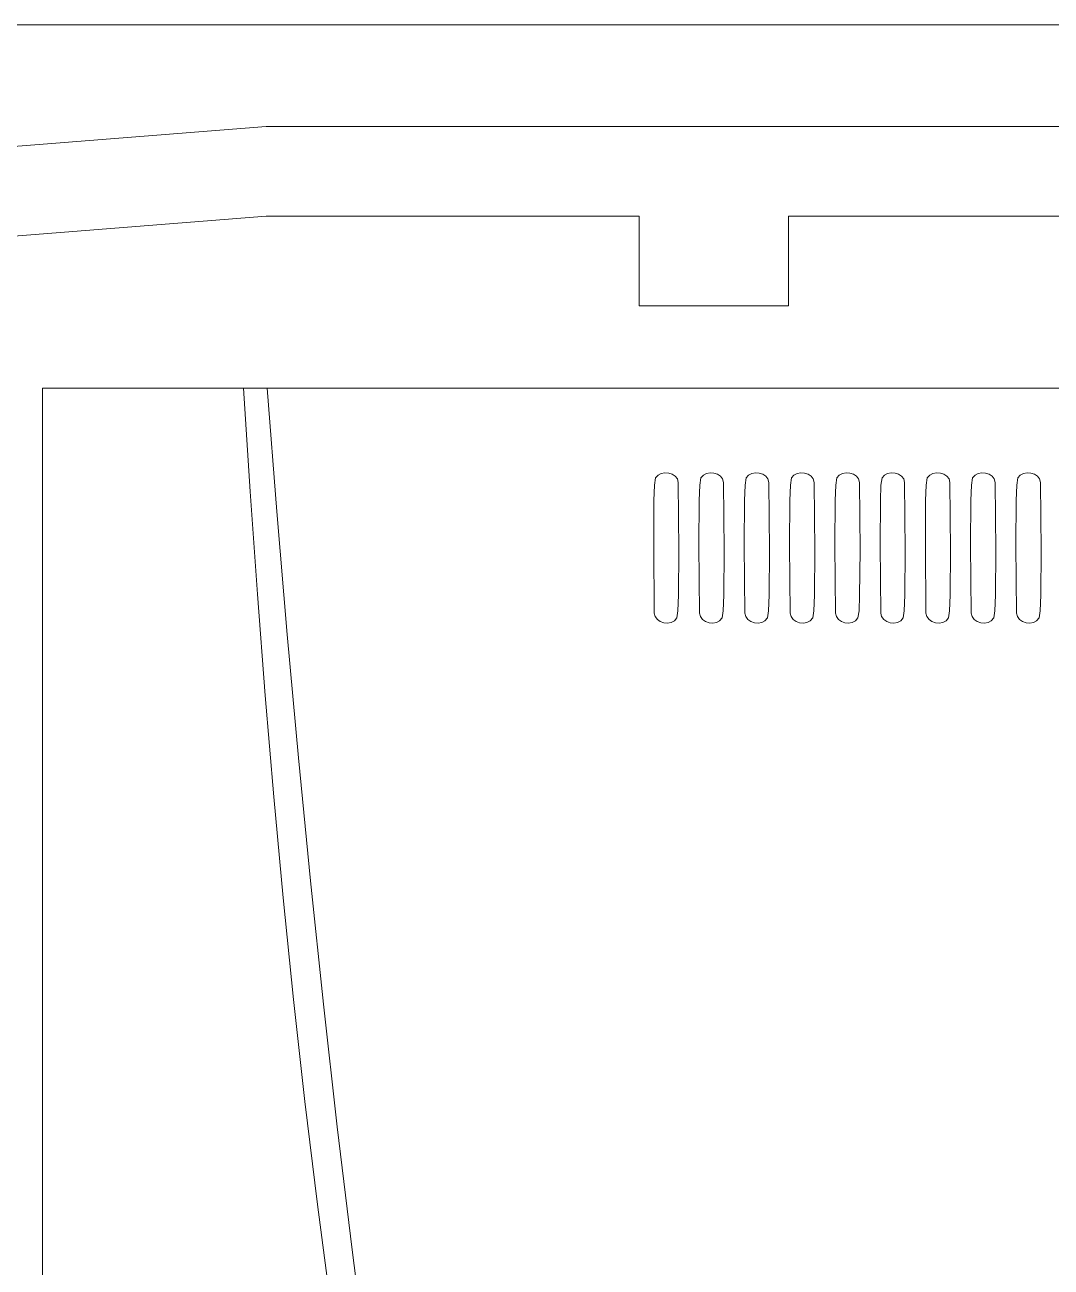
# Model space of a CAD drawing. Header units: centimetres. Extents: x -55 to 59, y -21 to 8.
# Drawn here: x -52.095 to -48.656, y 4.155 to 8.317 of the extents above; entities that cross this region are included whole.
import ezdxf

# ---------------------------------------------------------------- set-up
doc = ezdxf.new("R2010")
doc.units = ezdxf.units.CM
doc.header["$MEASUREMENT"] = 0
doc.layers.add('Camada 1', color=7, linetype='Continuous')

msp = doc.modelspace()

# ---------------------------------------------------------------- linework, layer by layer
at = {"layer": 'Camada 1', "color": 1, "lineweight": 0}
msp.add_lwpolyline([(-54.58141, -21.38276), (-33.58141, -21.38276), (-33.58141, 8.31724), (-54.58141, 8.31724), (-54.58141, -21.38276)], close=True, dxfattribs=at)
at = {"layer": 'Camada 1', "color": 3, "lineweight": 9}
for points, knots in [([(-38.30711, 7.58528), (-38.30711, 7.58528), (-38.32704, 7.28569), (-38.32704, 7.28569), (-38.32704, 7.28569), (-38.32704, 7.28569), (-38.82637, 7.31889), (-38.82637, 7.31889), (-38.82637, 7.31889), (-38.82637, 7.31889), (-38.80646, 7.61849), (-38.80646, 7.61849), (-38.80646, 7.61849), (-38.80646, 7.61849), (-39.67619, 7.67635), (-39.67619, 7.67635), (-39.67619, 7.67635), (-39.67619, 7.67635), (-40.9197, 7.67635), (-40.9197, 7.67635), (-40.9197, 7.67635), (-40.9197, 7.67635), (-40.9197, 7.37607), (-40.9197, 7.37607), (-40.9197, 7.37607), (-40.9197, 7.37607), (-41.42014, 7.37607), (-41.42014, 7.37607), (-41.42014, 7.37607), (-41.42014, 7.37607), (-41.42014, 7.67635), (-41.42014, 7.67635), (-41.42014, 7.67635), (-41.42014, 7.67635), (-49.53611, 7.67635), (-49.53611, 7.67635), (-49.53611, 7.67635), (-49.53611, 7.67635), (-49.53611, 7.37607), (-49.53611, 7.37607), (-49.53611, 7.37607), (-49.53611, 7.37607), (-50.03655, 7.37607), (-50.03655, 7.37607), (-50.03655, 7.37607), (-50.03655, 7.37607), (-50.03655, 7.67635), (-50.03655, 7.67635), (-50.03655, 7.67635), (-50.03655, 7.67635), (-51.28663, 7.67635), (-51.28663, 7.67635), (-51.28663, 7.67635), (-51.28663, 7.67635), (-52.28755, 7.5968), (-52.28755, 7.5968), (-52.28755, 7.5968), (-52.28755, 7.5968), (-52.26376, 7.29749), (-52.26376, 7.29749), (-52.26376, 7.29749), (-52.26376, 7.29749), (-52.76263, 7.25786), (-52.76263, 7.25786), (-52.76263, 7.25786), (-52.76263, 7.25786), (-52.78642, 7.55719), (-52.78642, 7.55719), (-52.78642, 7.55719), (-52.78642, 7.55719), (-53.28845, 7.51729), (-53.28845, 7.51729), (-53.28845, 7.51729), (-53.28845, 7.51729), (-53.28845, 7.81755), (-53.28845, 7.81755), (-53.28845, 7.81755), (-53.28845, 7.81755), (-51.28663, 7.97662), (-51.28663, 7.97662), (-51.28663, 7.97662), (-51.28663, 7.97662), (-39.67619, 7.97662), (-39.67619, 7.97662), (-39.67619, 7.97662), (-39.67619, 7.97662), (-37.67438, 7.84347), (-37.67438, 7.84347), (-37.67438, 7.84347), (-37.67438, 7.84347), (-37.67438, 7.5432), (-37.67438, 7.5432), (-37.67438, 7.5432), (-37.67438, 7.5432), (-38.30711, 7.58528), (-38.30711, 7.58528)], [0, 0, 0, 0, 0.04, 0.04, 0.04, 0.04, 0.08, 0.08, 0.08, 0.08, 0.12, 0.12, 0.12, 0.12, 0.16, 0.16, 0.16, 0.16, 0.2, 0.2, 0.2, 0.2, 0.24, 0.24, 0.24, 0.24, 0.28, 0.28, 0.28, 0.28, 0.32, 0.32, 0.32, 0.32, 0.36, 0.36, 0.36, 0.36, 0.4, 0.4, 0.4, 0.4, 0.44, 0.44, 0.44, 0.44, 0.48, 0.48, 0.48, 0.48, 0.52, 0.52, 0.52, 0.52, 0.56, 0.56, 0.56, 0.56, 0.6, 0.6, 0.6, 0.6, 0.64, 0.64, 0.64, 0.64, 0.68, 0.68, 0.68, 0.68, 0.72, 0.72, 0.72, 0.72, 0.76, 0.76, 0.76, 0.76, 0.8, 0.8, 0.8, 0.8, 0.84, 0.84, 0.84, 0.84, 0.88, 0.88, 0.88, 0.88, 0.92, 0.92, 0.92, 0.92, 1, 1, 1, 1]), ([(-42.72721, 0.44313), (-42.72721, 0.44313), (-42.72721, 7.09738), (-42.72721, 7.09738), (-42.72721, 7.09738), (-42.72721, 7.09738), (-43.40026, 7.1001), (-43.40026, 7.1001), (-43.40026, 7.1001), (-43.40026, 7.1001), (-52.0356, 7.1001), (-52.0356, 7.1001), (-52.0356, 7.1001), (-52.0356, 7.1001), (-52.0356, 0.46847), (-52.0356, 0.46847), (-52.0356, 0.46847), (-52.0356, 0.46847), (-51.74761, 0.4294), (-51.74761, 0.4294), (-51.74761, 0.4294), (-51.74761, 0.4294), (-51.45908, 0.39271), (-51.45908, 0.39271), (-51.45908, 0.39271), (-51.45908, 0.39271), (-51.17003, 0.35841), (-51.17003, 0.35841), (-51.17003, 0.35841), (-51.17003, 0.35841), (-50.8805, 0.32652), (-50.8805, 0.32652), (-50.8805, 0.32652), (-50.8805, 0.32652), (-50.59053, 0.29705), (-50.59053, 0.29705), (-50.59053, 0.29705), (-50.59053, 0.29705), (-50.30015, 0.26999), (-50.30015, 0.26999), (-50.30015, 0.26999), (-50.30015, 0.26999), (-50.0094, 0.24536), (-50.0094, 0.24536), (-50.0094, 0.24536), (-50.0094, 0.24536), (-49.71832, 0.22317), (-49.71832, 0.22317), (-49.71832, 0.22317), (-49.71832, 0.22317), (-49.42695, 0.20343), (-49.42695, 0.20343), (-49.42695, 0.20343), (-49.42695, 0.20343), (-49.13531, 0.18613), (-49.13531, 0.18613), (-49.13531, 0.18613), (-49.13531, 0.18613), (-48.84345, 0.1713), (-48.84345, 0.1713), (-48.84345, 0.1713), (-48.84345, 0.1713), (-48.5514, 0.15894), (-48.5514, 0.15894), (-48.5514, 0.15894), (-48.5514, 0.15894), (-48.2592, 0.14906), (-48.2592, 0.14906), (-48.2592, 0.14906), (-48.2592, 0.14906), (-47.96688, 0.14166), (-47.96688, 0.14166), (-47.96688, 0.14166), (-47.96688, 0.14166), (-47.67449, 0.13676), (-47.67449, 0.13676), (-47.67449, 0.13676), (-47.67449, 0.13676), (-47.38206, 0.13437), (-47.38206, 0.13437), (-47.38206, 0.13437), (-47.38206, 0.13437), (-47.08962, 0.13448), (-47.08962, 0.13448), (-47.08962, 0.13448), (-47.08962, 0.13448), (-46.79721, 0.13711), (-46.79721, 0.13711), (-46.79721, 0.13711), (-46.79721, 0.13711), (-46.50487, 0.14227), (-46.50487, 0.14227), (-46.50487, 0.14227), (-46.50487, 0.14227), (-46.21263, 0.14997), (-46.21263, 0.14997), (-46.21263, 0.14997), (-46.21263, 0.14997), (-45.92054, 0.16021), (-45.92054, 0.16021), (-45.92054, 0.16021), (-45.92054, 0.16021), (-45.62862, 0.173), (-45.62862, 0.173), (-45.62862, 0.173), (-45.62862, 0.173), (-45.33692, 0.18835), (-45.33692, 0.18835), (-45.33692, 0.18835), (-45.33692, 0.18835), (-45.04546, 0.20628), (-45.04546, 0.20628), (-45.04546, 0.20628), (-45.04546, 0.20628), (-44.75429, 0.22678), (-44.75429, 0.22678), (-44.75429, 0.22678), (-44.75429, 0.22678), (-44.46345, 0.24986), (-44.46345, 0.24986), (-44.46345, 0.24986), (-44.46345, 0.24986), (-44.17296, 0.27554), (-44.17296, 0.27554), (-44.17296, 0.27554), (-44.17296, 0.27554), (-43.88287, 0.30382), (-43.88287, 0.30382), (-43.88287, 0.30382), (-43.88287, 0.30382), (-43.59322, 0.33471), (-43.59322, 0.33471), (-43.59322, 0.33471), (-43.59322, 0.33471), (-43.30403, 0.36822), (-43.30403, 0.36822), (-43.30403, 0.36822), (-43.30403, 0.36822), (-43.01535, 0.40435), (-43.01535, 0.40435), (-43.01535, 0.40435), (-43.01535, 0.40435), (-42.72721, 0.44313), (-42.72721, 0.44313)], [0, 0, 0, 0, 0.027027, 0.027027, 0.027027, 0.027027, 0.0540541, 0.0540541, 0.0540541, 0.0540541, 0.0810811, 0.0810811, 0.0810811, 0.0810811, 0.1081081, 0.1081081, 0.1081081, 0.1081081, 0.1351351, 0.1351351, 0.1351351, 0.1351351, 0.1621622, 0.1621622, 0.1621622, 0.1621622, 0.1891892, 0.1891892, 0.1891892, 0.1891892, 0.2162162, 0.2162162, 0.2162162, 0.2162162, 0.2432432, 0.2432432, 0.2432432, 0.2432432, 0.2702703, 0.2702703, 0.2702703, 0.2702703, 0.2972973, 0.2972973, 0.2972973, 0.2972973, 0.3243243, 0.3243243, 0.3243243, 0.3243243, 0.3513514, 0.3513514, 0.3513514, 0.3513514, 0.3783784, 0.3783784, 0.3783784, 0.3783784, 0.4054054, 0.4054054, 0.4054054, 0.4054054, 0.4324324, 0.4324324, 0.4324324, 0.4324324, 0.4594595, 0.4594595, 0.4594595, 0.4594595, 0.4864865, 0.4864865, 0.4864865, 0.4864865, 0.5135135, 0.5135135, 0.5135135, 0.5135135, 0.5405405, 0.5405405, 0.5405405, 0.5405405, 0.5675676, 0.5675676, 0.5675676, 0.5675676, 0.5945946, 0.5945946, 0.5945946, 0.5945946, 0.6216216, 0.6216216, 0.6216216, 0.6216216, 0.6486486, 0.6486486, 0.6486486, 0.6486486, 0.6756757, 0.6756757, 0.6756757, 0.6756757, 0.7027027, 0.7027027, 0.7027027, 0.7027027, 0.7297297, 0.7297297, 0.7297297, 0.7297297, 0.7567568, 0.7567568, 0.7567568, 0.7567568, 0.7837838, 0.7837838, 0.7837838, 0.7837838, 0.8108108, 0.8108108, 0.8108108, 0.8108108, 0.8378378, 0.8378378, 0.8378378, 0.8378378, 0.8648649, 0.8648649, 0.8648649, 0.8648649, 0.8918919, 0.8918919, 0.8918919, 0.8918919, 0.9189189, 0.9189189, 0.9189189, 0.9189189, 0.9459459, 0.9459459, 0.9459459, 0.9459459, 1, 1, 1, 1])]:
    msp.add_open_spline(points, degree=3, knots=knots, dxfattribs=at)
at = {"layer": 'Camada 1', "color": 1, "lineweight": 9}
msp.add_open_spline([(-51.36255, 7.1001), (-51.36255, 7.1001), (-51.28311, 7.1001), (-51.28311, 7.1001), (-51.28311, 7.1001), (-51.28311, 7.1001), (-51.25046, 6.68705), (-51.25046, 6.68705), (-51.25046, 6.68705), (-51.25046, 6.68705), (-51.21551, 6.27408), (-51.21551, 6.27408), (-51.21551, 6.27408), (-51.21551, 6.27408), (-51.17805, 5.86127), (-51.17805, 5.86127), (-51.17805, 5.86127), (-51.17805, 5.86127), (-51.13785, 5.44867), (-51.13785, 5.44867), (-51.13785, 5.44867), (-51.13785, 5.44867), (-51.09469, 5.03636), (-51.09469, 5.03636), (-51.09469, 5.03636), (-51.09469, 5.03636), (-51.04835, 4.6244), (-51.04835, 4.6244), (-51.04835, 4.6244), (-51.04835, 4.6244), (-50.99861, 4.21286), (-50.99861, 4.21286), (-50.99861, 4.21286), (-50.99861, 4.21286), (-50.94524, 3.80182), (-50.94524, 3.80182), (-50.94524, 3.80182), (-50.94524, 3.80182), (-50.88803, 3.39133), (-50.88803, 3.39133), (-50.88803, 3.39133), (-50.88803, 3.39133), (-50.82675, 2.98146), (-50.82675, 2.98146), (-50.82675, 2.98146), (-50.82675, 2.98146), (-50.76119, 2.57229), (-50.76119, 2.57229), (-50.76119, 2.57229), (-50.76119, 2.57229), (-50.69111, 2.16388), (-50.69111, 2.16388), (-50.69111, 2.16388), (-50.69111, 2.16388), (-50.61631, 1.7563), (-50.61631, 1.7563), (-50.61631, 1.7563), (-50.61631, 1.7563), (-50.53655, 1.34961), (-50.53655, 1.34961), (-50.53655, 1.34961), (-50.53655, 1.34961), (-50.45161, 0.94388), (-50.45161, 0.94388), (-50.45161, 0.94388), (-50.45161, 0.94388), (-50.36128, 0.53918), (-50.36128, 0.53918), (-50.36128, 0.53918), (-50.36128, 0.53918), (-50.42338, 0.75283), (-50.42338, 0.75283), (-50.42338, 0.75283), (-50.42338, 0.75283), (-50.4839, 0.9756), (-50.4839, 0.9756), (-50.4839, 0.9756), (-50.4839, 0.9756), (-50.54274, 1.20627), (-50.54274, 1.20627), (-50.54274, 1.20627), (-50.54274, 1.20627), (-50.59981, 1.4436), (-50.59981, 1.4436), (-50.59981, 1.4436), (-50.59981, 1.4436), (-50.65503, 1.68637), (-50.65503, 1.68637), (-50.65503, 1.68637), (-50.65503, 1.68637), (-50.7083, 1.93335), (-50.7083, 1.93335), (-50.7083, 1.93335), (-50.7083, 1.93335), (-50.75954, 2.18332), (-50.75954, 2.18332), (-50.75954, 2.18332), (-50.75954, 2.18332), (-50.80866, 2.43504), (-50.80866, 2.43504), (-50.80866, 2.43504), (-50.80866, 2.43504), (-50.85556, 2.68729), (-50.85556, 2.68729), (-50.85556, 2.68729), (-50.85556, 2.68729), (-50.90016, 2.93883), (-50.90016, 2.93883), (-50.90016, 2.93883), (-50.90016, 2.93883), (-50.94237, 3.18844), (-50.94237, 3.18844), (-50.94237, 3.18844), (-50.94237, 3.18844), (-50.9821, 3.43489), (-50.9821, 3.43489), (-50.9821, 3.43489), (-50.9821, 3.43489), (-51.01926, 3.67695), (-51.01926, 3.67695), (-51.01926, 3.67695), (-51.01926, 3.67695), (-51.05376, 3.9134), (-51.05376, 3.9134), (-51.05376, 3.9134), (-51.05376, 3.9134), (-51.08551, 4.143), (-51.08551, 4.143), (-51.08551, 4.143), (-51.08551, 4.143), (-51.11442, 4.36453), (-51.11442, 4.36453), (-51.11442, 4.36453), (-51.11442, 4.36453), (-51.15633, 4.70985), (-51.15633, 4.70985), (-51.15633, 4.70985), (-51.15633, 4.70985), (-51.19442, 5.05184), (-51.19442, 5.05184), (-51.19442, 5.05184), (-51.19442, 5.05184), (-51.22903, 5.39167), (-51.22903, 5.39167), (-51.22903, 5.39167), (-51.22903, 5.39167), (-51.26053, 5.73054), (-51.26053, 5.73054), (-51.26053, 5.73054), (-51.26053, 5.73054), (-51.28928, 6.06963), (-51.28928, 6.06963), (-51.28928, 6.06963), (-51.28928, 6.06963), (-51.31563, 6.41013), (-51.31563, 6.41013), (-51.31563, 6.41013), (-51.31563, 6.41013), (-51.33993, 6.75323), (-51.33993, 6.75323), (-51.33993, 6.75323), (-51.33993, 6.75323), (-51.36255, 7.1001), (-51.36255, 7.1001)], degree=3, knots=[0, 0, 0, 0, 0.0238095, 0.0238095, 0.0238095, 0.0238095, 0.047619, 0.047619, 0.047619, 0.047619, 0.0714286, 0.0714286, 0.0714286, 0.0714286, 0.0952381, 0.0952381, 0.0952381, 0.0952381, 0.1190476, 0.1190476, 0.1190476, 0.1190476, 0.1428571, 0.1428571, 0.1428571, 0.1428571, 0.1666667, 0.1666667, 0.1666667, 0.1666667, 0.1904762, 0.1904762, 0.1904762, 0.1904762, 0.2142857, 0.2142857, 0.2142857, 0.2142857, 0.2380952, 0.2380952, 0.2380952, 0.2380952, 0.2619048, 0.2619048, 0.2619048, 0.2619048, 0.2857143, 0.2857143, 0.2857143, 0.2857143, 0.3095238, 0.3095238, 0.3095238, 0.3095238, 0.3333333, 0.3333333, 0.3333333, 0.3333333, 0.3571429, 0.3571429, 0.3571429, 0.3571429, 0.3809524, 0.3809524, 0.3809524, 0.3809524, 0.4047619, 0.4047619, 0.4047619, 0.4047619, 0.4285714, 0.4285714, 0.4285714, 0.4285714, 0.452381, 0.452381, 0.452381, 0.452381, 0.4761905, 0.4761905, 0.4761905, 0.4761905, 0.5, 0.5, 0.5, 0.5, 0.5238095, 0.5238095, 0.5238095, 0.5238095, 0.547619, 0.547619, 0.547619, 0.547619, 0.5714286, 0.5714286, 0.5714286, 0.5714286, 0.5952381, 0.5952381, 0.5952381, 0.5952381, 0.6190476, 0.6190476, 0.6190476, 0.6190476, 0.6428571, 0.6428571, 0.6428571, 0.6428571, 0.6666667, 0.6666667, 0.6666667, 0.6666667, 0.6904762, 0.6904762, 0.6904762, 0.6904762, 0.7142857, 0.7142857, 0.7142857, 0.7142857, 0.7380952, 0.7380952, 0.7380952, 0.7380952, 0.7619048, 0.7619048, 0.7619048, 0.7619048, 0.7857143, 0.7857143, 0.7857143, 0.7857143, 0.8095238, 0.8095238, 0.8095238, 0.8095238, 0.8333333, 0.8333333, 0.8333333, 0.8333333, 0.8571429, 0.8571429, 0.8571429, 0.8571429, 0.8809524, 0.8809524, 0.8809524, 0.8809524, 0.9047619, 0.9047619, 0.9047619, 0.9047619, 0.9285714, 0.9285714, 0.9285714, 0.9285714, 0.952381, 0.952381, 0.952381, 0.952381, 1, 1, 1, 1], dxfattribs=at)
at = {"layer": 'Camada 1', "color": 5, "lineweight": 9}
for points in [[(-49.98267, 6.33436), (-49.98267, 6.33436), (-49.98578, 6.34652), (-49.98578, 6.34652), (-49.98578, 6.34652), (-49.98578, 6.34652), (-49.98792, 6.57389), (-49.98792, 6.57389), (-49.98792, 6.57389), (-49.98792, 6.57389), (-49.98693, 6.72333), (-49.98693, 6.72333), (-49.98693, 6.72333), (-49.98693, 6.72333), (-49.98486, 6.77501), (-49.98486, 6.77501), (-49.98486, 6.77501), (-49.98486, 6.77501), (-49.98133, 6.79916), (-49.98133, 6.79916), (-49.98133, 6.79916), (-49.98133, 6.79916), (-49.97328, 6.80813), (-49.97328, 6.80813), (-49.97328, 6.80813), (-49.97328, 6.80813), (-49.96254, 6.81377), (-49.96254, 6.81377), (-49.96254, 6.81377), (-49.96254, 6.81377), (-49.95027, 6.81619), (-49.95027, 6.81619), (-49.95027, 6.81619), (-49.95027, 6.81619), (-49.9376, 6.81549), (-49.9376, 6.81549), (-49.9376, 6.81549), (-49.9376, 6.81549), (-49.92567, 6.81176), (-49.92567, 6.81176), (-49.92567, 6.81176), (-49.92567, 6.81176), (-49.91562, 6.80511), (-49.91562, 6.80511), (-49.91562, 6.80511), (-49.91562, 6.80511), (-49.90858, 6.79563), (-49.90858, 6.79563), (-49.90858, 6.79563), (-49.90858, 6.79563), (-49.9057, 6.78342), (-49.9057, 6.78342), (-49.9057, 6.78342), (-49.9057, 6.78342), (-49.90348, 6.55574), (-49.90348, 6.55574), (-49.90348, 6.55574), (-49.90348, 6.55574), (-49.9047, 6.40575), (-49.9047, 6.40575), (-49.9047, 6.40575), (-49.9047, 6.40575), (-49.90684, 6.35396), (-49.90684, 6.35396), (-49.90684, 6.35396), (-49.90684, 6.35396), (-49.91036, 6.32994), (-49.91036, 6.32994), (-49.91036, 6.32994), (-49.91036, 6.32994), (-49.91865, 6.32076), (-49.91865, 6.32076), (-49.91865, 6.32076), (-49.91865, 6.32076), (-49.92939, 6.31512), (-49.92939, 6.31512), (-49.92939, 6.31512), (-49.92939, 6.31512), (-49.94152, 6.31287), (-49.94152, 6.31287), (-49.94152, 6.31287), (-49.94152, 6.31287), (-49.95398, 6.31383), (-49.95398, 6.31383), (-49.95398, 6.31383), (-49.95398, 6.31383), (-49.9657, 6.31785), (-49.9657, 6.31785), (-49.9657, 6.31785), (-49.9657, 6.31785), (-49.97562, 6.32474), (-49.97562, 6.32474), (-49.97562, 6.32474), (-49.97562, 6.32474), (-49.98267, 6.33436), (-49.98267, 6.33436)], [(-49.83099, 6.33434), (-49.83099, 6.33434), (-49.83406, 6.34652), (-49.83406, 6.34652), (-49.83406, 6.34652), (-49.83406, 6.34652), (-49.8362, 6.57388), (-49.8362, 6.57388), (-49.8362, 6.57388), (-49.8362, 6.57388), (-49.83521, 6.72331), (-49.83521, 6.72331), (-49.83521, 6.72331), (-49.83521, 6.72331), (-49.83314, 6.775), (-49.83314, 6.775), (-49.83314, 6.775), (-49.83314, 6.775), (-49.82962, 6.79916), (-49.82962, 6.79916), (-49.82962, 6.79916), (-49.82962, 6.79916), (-49.82157, 6.80813), (-49.82157, 6.80813), (-49.82157, 6.80813), (-49.82157, 6.80813), (-49.81084, 6.81377), (-49.81084, 6.81377), (-49.81084, 6.81377), (-49.81084, 6.81377), (-49.79857, 6.81619), (-49.79857, 6.81619), (-49.79857, 6.81619), (-49.79857, 6.81619), (-49.78589, 6.81549), (-49.78589, 6.81549), (-49.78589, 6.81549), (-49.78589, 6.81549), (-49.77395, 6.81176), (-49.77395, 6.81176), (-49.77395, 6.81176), (-49.77395, 6.81176), (-49.7639, 6.80511), (-49.7639, 6.80511), (-49.7639, 6.80511), (-49.7639, 6.80511), (-49.75687, 6.79563), (-49.75687, 6.79563), (-49.75687, 6.79563), (-49.75687, 6.79563), (-49.754, 6.78342), (-49.754, 6.78342), (-49.754, 6.78342), (-49.754, 6.78342), (-49.75178, 6.55573), (-49.75178, 6.55573), (-49.75178, 6.55573), (-49.75178, 6.55573), (-49.75299, 6.40575), (-49.75299, 6.40575), (-49.75299, 6.40575), (-49.75299, 6.40575), (-49.75513, 6.35397), (-49.75513, 6.35397), (-49.75513, 6.35397), (-49.75513, 6.35397), (-49.75866, 6.32994), (-49.75866, 6.32994), (-49.75866, 6.32994), (-49.75866, 6.32994), (-49.76694, 6.32078), (-49.76694, 6.32078), (-49.76694, 6.32078), (-49.76694, 6.32078), (-49.77769, 6.31515), (-49.77769, 6.31515), (-49.77769, 6.31515), (-49.77769, 6.31515), (-49.78983, 6.3129), (-49.78983, 6.3129), (-49.78983, 6.3129), (-49.78983, 6.3129), (-49.80231, 6.31384), (-49.80231, 6.31384), (-49.80231, 6.31384), (-49.80231, 6.31384), (-49.81404, 6.31784), (-49.81404, 6.31784), (-49.81404, 6.31784), (-49.81404, 6.31784), (-49.82396, 6.32473), (-49.82396, 6.32473), (-49.82396, 6.32473), (-49.82396, 6.32473), (-49.83099, 6.33434), (-49.83099, 6.33434)], [(-49.67926, 6.33436), (-49.67926, 6.33436), (-49.68237, 6.34652), (-49.68237, 6.34652), (-49.68237, 6.34652), (-49.68237, 6.34652), (-49.68451, 6.57389), (-49.68451, 6.57389), (-49.68451, 6.57389), (-49.68451, 6.57389), (-49.68352, 6.72333), (-49.68352, 6.72333), (-49.68352, 6.72333), (-49.68352, 6.72333), (-49.68144, 6.77501), (-49.68144, 6.77501), (-49.68144, 6.77501), (-49.68144, 6.77501), (-49.6779, 6.79916), (-49.6779, 6.79916), (-49.6779, 6.79916), (-49.6779, 6.79916), (-49.66983, 6.80814), (-49.66983, 6.80814), (-49.66983, 6.80814), (-49.66983, 6.80814), (-49.65909, 6.8138), (-49.65909, 6.8138), (-49.65909, 6.8138), (-49.65909, 6.8138), (-49.64682, 6.81623), (-49.64682, 6.81623), (-49.64682, 6.81623), (-49.64682, 6.81623), (-49.63416, 6.81553), (-49.63416, 6.81553), (-49.63416, 6.81553), (-49.63416, 6.81553), (-49.62224, 6.8118), (-49.62224, 6.8118), (-49.62224, 6.8118), (-49.62224, 6.8118), (-49.61219, 6.80514), (-49.61219, 6.80514), (-49.61219, 6.80514), (-49.61219, 6.80514), (-49.60517, 6.79565), (-49.60517, 6.79565), (-49.60517, 6.79565), (-49.60517, 6.79565), (-49.60229, 6.78342), (-49.60229, 6.78342), (-49.60229, 6.78342), (-49.60229, 6.78342), (-49.60007, 6.55574), (-49.60007, 6.55574), (-49.60007, 6.55574), (-49.60007, 6.55574), (-49.60128, 6.40575), (-49.60128, 6.40575), (-49.60128, 6.40575), (-49.60128, 6.40575), (-49.60342, 6.35397), (-49.60342, 6.35397), (-49.60342, 6.35397), (-49.60342, 6.35397), (-49.60695, 6.32994), (-49.60695, 6.32994), (-49.60695, 6.32994), (-49.60695, 6.32994), (-49.61523, 6.32076), (-49.61523, 6.32076), (-49.61523, 6.32076), (-49.61523, 6.32076), (-49.62598, 6.31512), (-49.62598, 6.31512), (-49.62598, 6.31512), (-49.62598, 6.31512), (-49.63811, 6.31287), (-49.63811, 6.31287), (-49.63811, 6.31287), (-49.63811, 6.31287), (-49.65057, 6.31384), (-49.65057, 6.31384), (-49.65057, 6.31384), (-49.65057, 6.31384), (-49.66229, 6.31785), (-49.66229, 6.31785), (-49.66229, 6.31785), (-49.66229, 6.31785), (-49.67221, 6.32475), (-49.67221, 6.32475), (-49.67221, 6.32475), (-49.67221, 6.32475), (-49.67926, 6.33436), (-49.67926, 6.33436)], [(-49.52758, 6.33434), (-49.52758, 6.33434), (-49.53065, 6.34652), (-49.53065, 6.34652), (-49.53065, 6.34652), (-49.53065, 6.34652), (-49.53284, 6.57385), (-49.53284, 6.57385), (-49.53284, 6.57385), (-49.53284, 6.57385), (-49.53187, 6.72324), (-49.53187, 6.72324), (-49.53187, 6.72324), (-49.53187, 6.72324), (-49.52978, 6.77494), (-49.52978, 6.77494), (-49.52978, 6.77494), (-49.52978, 6.77494), (-49.5262, 6.79916), (-49.5262, 6.79916), (-49.5262, 6.79916), (-49.5262, 6.79916), (-49.51815, 6.80814), (-49.51815, 6.80814), (-49.51815, 6.80814), (-49.51815, 6.80814), (-49.50742, 6.81378), (-49.50742, 6.81378), (-49.50742, 6.81378), (-49.50742, 6.81378), (-49.49515, 6.81621), (-49.49515, 6.81621), (-49.49515, 6.81621), (-49.49515, 6.81621), (-49.48247, 6.8155), (-49.48247, 6.8155), (-49.48247, 6.8155), (-49.48247, 6.8155), (-49.47054, 6.81177), (-49.47054, 6.81177), (-49.47054, 6.81177), (-49.47054, 6.81177), (-49.46048, 6.80511), (-49.46048, 6.80511), (-49.46048, 6.80511), (-49.46048, 6.80511), (-49.45346, 6.79563), (-49.45346, 6.79563), (-49.45346, 6.79563), (-49.45346, 6.79563), (-49.45059, 6.78342), (-49.45059, 6.78342), (-49.45059, 6.78342), (-49.45059, 6.78342), (-49.44837, 6.55573), (-49.44837, 6.55573), (-49.44837, 6.55573), (-49.44837, 6.55573), (-49.44958, 6.40575), (-49.44958, 6.40575), (-49.44958, 6.40575), (-49.44958, 6.40575), (-49.45172, 6.35397), (-49.45172, 6.35397), (-49.45172, 6.35397), (-49.45172, 6.35397), (-49.45525, 6.32994), (-49.45525, 6.32994), (-49.45525, 6.32994), (-49.45525, 6.32994), (-49.46353, 6.32079), (-49.46353, 6.32079), (-49.46353, 6.32079), (-49.46353, 6.32079), (-49.47428, 6.31516), (-49.47428, 6.31516), (-49.47428, 6.31516), (-49.47428, 6.31516), (-49.48643, 6.3129), (-49.48643, 6.3129), (-49.48643, 6.3129), (-49.48643, 6.3129), (-49.4989, 6.31384), (-49.4989, 6.31384), (-49.4989, 6.31384), (-49.4989, 6.31384), (-49.51063, 6.31784), (-49.51063, 6.31784), (-49.51063, 6.31784), (-49.51063, 6.31784), (-49.52055, 6.32472), (-49.52055, 6.32472), (-49.52055, 6.32472), (-49.52055, 6.32472), (-49.52758, 6.33434), (-49.52758, 6.33434)], [(-49.37585, 6.33435), (-49.37585, 6.33435), (-49.37896, 6.34652), (-49.37896, 6.34652), (-49.37896, 6.34652), (-49.37896, 6.34652), (-49.3811, 6.57388), (-49.3811, 6.57388), (-49.3811, 6.57388), (-49.3811, 6.57388), (-49.38011, 6.7233), (-49.38011, 6.7233), (-49.38011, 6.7233), (-49.38011, 6.7233), (-49.37804, 6.77499), (-49.37804, 6.77499), (-49.37804, 6.77499), (-49.37804, 6.77499), (-49.3745, 6.79916), (-49.3745, 6.79916), (-49.3745, 6.79916), (-49.3745, 6.79916), (-49.36645, 6.80814), (-49.36645, 6.80814), (-49.36645, 6.80814), (-49.36645, 6.80814), (-49.35571, 6.8138), (-49.35571, 6.8138), (-49.35571, 6.8138), (-49.35571, 6.8138), (-49.34344, 6.81623), (-49.34344, 6.81623), (-49.34344, 6.81623), (-49.34344, 6.81623), (-49.33076, 6.81553), (-49.33076, 6.81553), (-49.33076, 6.81553), (-49.33076, 6.81553), (-49.31882, 6.81179), (-49.31882, 6.81179), (-49.31882, 6.81179), (-49.31882, 6.81179), (-49.30877, 6.80513), (-49.30877, 6.80513), (-49.30877, 6.80513), (-49.30877, 6.80513), (-49.30174, 6.79564), (-49.30174, 6.79564), (-49.30174, 6.79564), (-49.30174, 6.79564), (-49.29888, 6.78342), (-49.29888, 6.78342), (-49.29888, 6.78342), (-49.29888, 6.78342), (-49.29666, 6.55572), (-49.29666, 6.55572), (-49.29666, 6.55572), (-49.29666, 6.55572), (-49.29787, 6.40572), (-49.29787, 6.40572), (-49.29787, 6.40572), (-49.29787, 6.40572), (-49.30001, 6.35394), (-49.30001, 6.35394), (-49.30001, 6.35394), (-49.30001, 6.35394), (-49.30353, 6.32994), (-49.30353, 6.32994), (-49.30353, 6.32994), (-49.30353, 6.32994), (-49.31184, 6.32078), (-49.31184, 6.32078), (-49.31184, 6.32078), (-49.31184, 6.32078), (-49.32259, 6.31515), (-49.32259, 6.31515), (-49.32259, 6.31515), (-49.32259, 6.31515), (-49.33473, 6.31289), (-49.33473, 6.31289), (-49.33473, 6.31289), (-49.33473, 6.31289), (-49.34718, 6.31384), (-49.34718, 6.31384), (-49.34718, 6.31384), (-49.34718, 6.31384), (-49.3589, 6.31785), (-49.3589, 6.31785), (-49.3589, 6.31785), (-49.3589, 6.31785), (-49.3688, 6.32473), (-49.3688, 6.32473), (-49.3688, 6.32473), (-49.3688, 6.32473), (-49.37585, 6.33435), (-49.37585, 6.33435)], [(-49.22417, 6.33434), (-49.22417, 6.33434), (-49.22725, 6.34652), (-49.22725, 6.34652), (-49.22725, 6.34652), (-49.22725, 6.34652), (-49.22938, 6.57389), (-49.22938, 6.57389), (-49.22938, 6.57389), (-49.22938, 6.57389), (-49.22839, 6.72332), (-49.22839, 6.72332), (-49.22839, 6.72332), (-49.22839, 6.72332), (-49.22632, 6.775), (-49.22632, 6.775), (-49.22632, 6.775), (-49.22632, 6.775), (-49.2228, 6.79916), (-49.2228, 6.79916), (-49.2228, 6.79916), (-49.2228, 6.79916), (-49.21475, 6.80813), (-49.21475, 6.80813), (-49.21475, 6.80813), (-49.21475, 6.80813), (-49.20402, 6.81377), (-49.20402, 6.81377), (-49.20402, 6.81377), (-49.20402, 6.81377), (-49.19174, 6.81619), (-49.19174, 6.81619), (-49.19174, 6.81619), (-49.19174, 6.81619), (-49.17906, 6.81549), (-49.17906, 6.81549), (-49.17906, 6.81549), (-49.17906, 6.81549), (-49.16713, 6.81176), (-49.16713, 6.81176), (-49.16713, 6.81176), (-49.16713, 6.81176), (-49.15707, 6.8051), (-49.15707, 6.8051), (-49.15707, 6.8051), (-49.15707, 6.8051), (-49.15004, 6.79562), (-49.15004, 6.79562), (-49.15004, 6.79562), (-49.15004, 6.79562), (-49.14718, 6.78342), (-49.14718, 6.78342), (-49.14718, 6.78342), (-49.14718, 6.78342), (-49.14495, 6.55572), (-49.14495, 6.55572), (-49.14495, 6.55572), (-49.14495, 6.55572), (-49.14616, 6.40575), (-49.14616, 6.40575), (-49.14616, 6.40575), (-49.14616, 6.40575), (-49.1483, 6.35397), (-49.1483, 6.35397), (-49.1483, 6.35397), (-49.1483, 6.35397), (-49.15183, 6.32994), (-49.15183, 6.32994), (-49.15183, 6.32994), (-49.15183, 6.32994), (-49.16012, 6.32079), (-49.16012, 6.32079), (-49.16012, 6.32079), (-49.16012, 6.32079), (-49.17087, 6.31516), (-49.17087, 6.31516), (-49.17087, 6.31516), (-49.17087, 6.31516), (-49.18302, 6.3129), (-49.18302, 6.3129), (-49.18302, 6.3129), (-49.18302, 6.3129), (-49.1955, 6.31385), (-49.1955, 6.31385), (-49.1955, 6.31385), (-49.1955, 6.31385), (-49.20723, 6.31784), (-49.20723, 6.31784), (-49.20723, 6.31784), (-49.20723, 6.31784), (-49.21714, 6.32473), (-49.21714, 6.32473), (-49.21714, 6.32473), (-49.21714, 6.32473), (-49.22417, 6.33434), (-49.22417, 6.33434)], [(-49.07243, 6.33436), (-49.07243, 6.33436), (-49.07555, 6.34652), (-49.07555, 6.34652), (-49.07555, 6.34652), (-49.07555, 6.34652), (-49.07769, 6.57388), (-49.07769, 6.57388), (-49.07769, 6.57388), (-49.07769, 6.57388), (-49.0767, 6.7233), (-49.0767, 6.7233), (-49.0767, 6.7233), (-49.0767, 6.7233), (-49.07463, 6.77499), (-49.07463, 6.77499), (-49.07463, 6.77499), (-49.07463, 6.77499), (-49.07109, 6.79916), (-49.07109, 6.79916), (-49.07109, 6.79916), (-49.07109, 6.79916), (-49.06305, 6.80813), (-49.06305, 6.80813), (-49.06305, 6.80813), (-49.06305, 6.80813), (-49.05231, 6.81377), (-49.05231, 6.81377), (-49.05231, 6.81377), (-49.05231, 6.81377), (-49.04004, 6.81619), (-49.04004, 6.81619), (-49.04004, 6.81619), (-49.04004, 6.81619), (-49.02736, 6.81549), (-49.02736, 6.81549), (-49.02736, 6.81549), (-49.02736, 6.81549), (-49.01542, 6.81176), (-49.01542, 6.81176), (-49.01542, 6.81176), (-49.01542, 6.81176), (-49.00536, 6.80511), (-49.00536, 6.80511), (-49.00536, 6.80511), (-49.00536, 6.80511), (-48.99833, 6.79563), (-48.99833, 6.79563), (-48.99833, 6.79563), (-48.99833, 6.79563), (-48.99547, 6.78342), (-48.99547, 6.78342), (-48.99547, 6.78342), (-48.99547, 6.78342), (-48.99325, 6.55573), (-48.99325, 6.55573), (-48.99325, 6.55573), (-48.99325, 6.55573), (-48.99446, 6.40575), (-48.99446, 6.40575), (-48.99446, 6.40575), (-48.99446, 6.40575), (-48.99659, 6.35397), (-48.99659, 6.35397), (-48.99659, 6.35397), (-48.99659, 6.35397), (-49.00012, 6.32994), (-49.00012, 6.32994), (-49.00012, 6.32994), (-49.00012, 6.32994), (-49.00841, 6.32076), (-49.00841, 6.32076), (-49.00841, 6.32076), (-49.00841, 6.32076), (-49.01915, 6.31513), (-49.01915, 6.31513), (-49.01915, 6.31513), (-49.01915, 6.31513), (-49.03128, 6.31288), (-49.03128, 6.31288), (-49.03128, 6.31288), (-49.03128, 6.31288), (-49.04374, 6.31384), (-49.04374, 6.31384), (-49.04374, 6.31384), (-49.04374, 6.31384), (-49.05546, 6.31785), (-49.05546, 6.31785), (-49.05546, 6.31785), (-49.05546, 6.31785), (-49.06538, 6.32475), (-49.06538, 6.32475), (-49.06538, 6.32475), (-49.06538, 6.32475), (-49.07243, 6.33436), (-49.07243, 6.33436)], [(-48.92072, 6.33436), (-48.92072, 6.33436), (-48.92383, 6.34652), (-48.92383, 6.34652), (-48.92383, 6.34652), (-48.92383, 6.34652), (-48.92597, 6.57389), (-48.92597, 6.57389), (-48.92597, 6.57389), (-48.92597, 6.57389), (-48.92499, 6.72333), (-48.92499, 6.72333), (-48.92499, 6.72333), (-48.92499, 6.72333), (-48.92291, 6.77501), (-48.92291, 6.77501), (-48.92291, 6.77501), (-48.92291, 6.77501), (-48.91938, 6.79916), (-48.91938, 6.79916), (-48.91938, 6.79916), (-48.91938, 6.79916), (-48.91132, 6.80812), (-48.91132, 6.80812), (-48.91132, 6.80812), (-48.91132, 6.80812), (-48.90058, 6.81376), (-48.90058, 6.81376), (-48.90058, 6.81376), (-48.90058, 6.81376), (-48.88831, 6.81619), (-48.88831, 6.81619), (-48.88831, 6.81619), (-48.88831, 6.81619), (-48.87564, 6.81549), (-48.87564, 6.81549), (-48.87564, 6.81549), (-48.87564, 6.81549), (-48.86372, 6.81176), (-48.86372, 6.81176), (-48.86372, 6.81176), (-48.86372, 6.81176), (-48.85367, 6.80511), (-48.85367, 6.80511), (-48.85367, 6.80511), (-48.85367, 6.80511), (-48.84663, 6.79563), (-48.84663, 6.79563), (-48.84663, 6.79563), (-48.84663, 6.79563), (-48.84375, 6.78342), (-48.84375, 6.78342), (-48.84375, 6.78342), (-48.84375, 6.78342), (-48.84153, 6.55574), (-48.84153, 6.55574), (-48.84153, 6.55574), (-48.84153, 6.55574), (-48.84275, 6.40575), (-48.84275, 6.40575), (-48.84275, 6.40575), (-48.84275, 6.40575), (-48.84489, 6.35397), (-48.84489, 6.35397), (-48.84489, 6.35397), (-48.84489, 6.35397), (-48.84841, 6.32994), (-48.84841, 6.32994), (-48.84841, 6.32994), (-48.84841, 6.32994), (-48.8567, 6.32076), (-48.8567, 6.32076), (-48.8567, 6.32076), (-48.8567, 6.32076), (-48.86744, 6.31512), (-48.86744, 6.31512), (-48.86744, 6.31512), (-48.86744, 6.31512), (-48.87957, 6.31287), (-48.87957, 6.31287), (-48.87957, 6.31287), (-48.87957, 6.31287), (-48.89203, 6.31383), (-48.89203, 6.31383), (-48.89203, 6.31383), (-48.89203, 6.31383), (-48.90375, 6.31785), (-48.90375, 6.31785), (-48.90375, 6.31785), (-48.90375, 6.31785), (-48.91367, 6.32474), (-48.91367, 6.32474), (-48.91367, 6.32474), (-48.91367, 6.32474), (-48.92072, 6.33436), (-48.92072, 6.33436)], [(-48.76905, 6.33434), (-48.76905, 6.33434), (-48.77212, 6.34652), (-48.77212, 6.34652), (-48.77212, 6.34652), (-48.77212, 6.34652), (-48.77426, 6.57388), (-48.77426, 6.57388), (-48.77426, 6.57388), (-48.77426, 6.57388), (-48.77328, 6.72331), (-48.77328, 6.72331), (-48.77328, 6.72331), (-48.77328, 6.72331), (-48.77121, 6.775), (-48.77121, 6.775), (-48.77121, 6.775), (-48.77121, 6.775), (-48.76768, 6.79916), (-48.76768, 6.79916), (-48.76768, 6.79916), (-48.76768, 6.79916), (-48.75961, 6.80816), (-48.75961, 6.80816), (-48.75961, 6.80816), (-48.75961, 6.80816), (-48.74887, 6.81382), (-48.74887, 6.81382), (-48.74887, 6.81382), (-48.74887, 6.81382), (-48.7366, 6.81626), (-48.7366, 6.81626), (-48.7366, 6.81626), (-48.7366, 6.81626), (-48.72393, 6.81556), (-48.72393, 6.81556), (-48.72393, 6.81556), (-48.72393, 6.81556), (-48.712, 6.81182), (-48.712, 6.81182), (-48.712, 6.81182), (-48.712, 6.81182), (-48.70195, 6.80516), (-48.70195, 6.80516), (-48.70195, 6.80516), (-48.70195, 6.80516), (-48.69493, 6.79566), (-48.69493, 6.79566), (-48.69493, 6.79566), (-48.69493, 6.79566), (-48.69207, 6.78342), (-48.69207, 6.78342), (-48.69207, 6.78342), (-48.69207, 6.78342), (-48.68984, 6.55573), (-48.68984, 6.55573), (-48.68984, 6.55573), (-48.68984, 6.55573), (-48.69104, 6.40575), (-48.69104, 6.40575), (-48.69104, 6.40575), (-48.69104, 6.40575), (-48.69318, 6.35397), (-48.69318, 6.35397), (-48.69318, 6.35397), (-48.69318, 6.35397), (-48.69671, 6.32994), (-48.69671, 6.32994), (-48.69671, 6.32994), (-48.69671, 6.32994), (-48.70499, 6.32078), (-48.70499, 6.32078), (-48.70499, 6.32078), (-48.70499, 6.32078), (-48.71574, 6.31515), (-48.71574, 6.31515), (-48.71574, 6.31515), (-48.71574, 6.31515), (-48.72788, 6.3129), (-48.72788, 6.3129), (-48.72788, 6.3129), (-48.72788, 6.3129), (-48.74036, 6.31384), (-48.74036, 6.31384), (-48.74036, 6.31384), (-48.74036, 6.31384), (-48.75209, 6.31784), (-48.75209, 6.31784), (-48.75209, 6.31784), (-48.75209, 6.31784), (-48.76201, 6.32473), (-48.76201, 6.32473), (-48.76201, 6.32473), (-48.76201, 6.32473), (-48.76905, 6.33434), (-48.76905, 6.33434)]]:
    msp.add_open_spline(points, degree=3, knots=[0, 0, 0, 0, 0.04, 0.04, 0.04, 0.04, 0.08, 0.08, 0.08, 0.08, 0.12, 0.12, 0.12, 0.12, 0.16, 0.16, 0.16, 0.16, 0.2, 0.2, 0.2, 0.2, 0.24, 0.24, 0.24, 0.24, 0.28, 0.28, 0.28, 0.28, 0.32, 0.32, 0.32, 0.32, 0.36, 0.36, 0.36, 0.36, 0.4, 0.4, 0.4, 0.4, 0.44, 0.44, 0.44, 0.44, 0.48, 0.48, 0.48, 0.48, 0.52, 0.52, 0.52, 0.52, 0.56, 0.56, 0.56, 0.56, 0.6, 0.6, 0.6, 0.6, 0.64, 0.64, 0.64, 0.64, 0.68, 0.68, 0.68, 0.68, 0.72, 0.72, 0.72, 0.72, 0.76, 0.76, 0.76, 0.76, 0.8, 0.8, 0.8, 0.8, 0.84, 0.84, 0.84, 0.84, 0.88, 0.88, 0.88, 0.88, 0.92, 0.92, 0.92, 0.92, 1, 1, 1, 1], dxfattribs=at)

doc.saveas('drawing.dxf')
